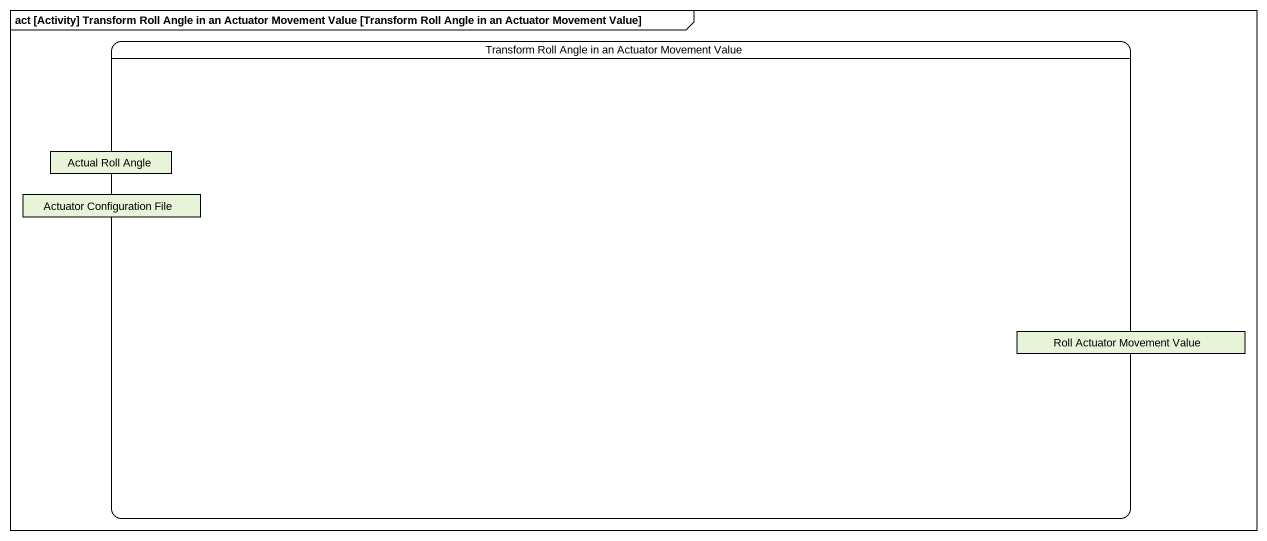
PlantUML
@startuml
mainframe act [Activity] Transform Roll Angle in an Actuator Movement Value [Transform Roll Angle in an Actuator Movement Value]
hide empty description
state "Transform Roll Angle in an Actuator Movement Value" as Transform_Roll_Angle_in_an {
  state "Actual Roll Angle" as Actual_Roll_Angle <<object>>
  state "Actuator Configuration File" as Actuator_Configuration_File <<object>>
  state "Roll Actuator Movement Value" as Roll_Actuator_Movement_Value <<object>>
}
@enduml
